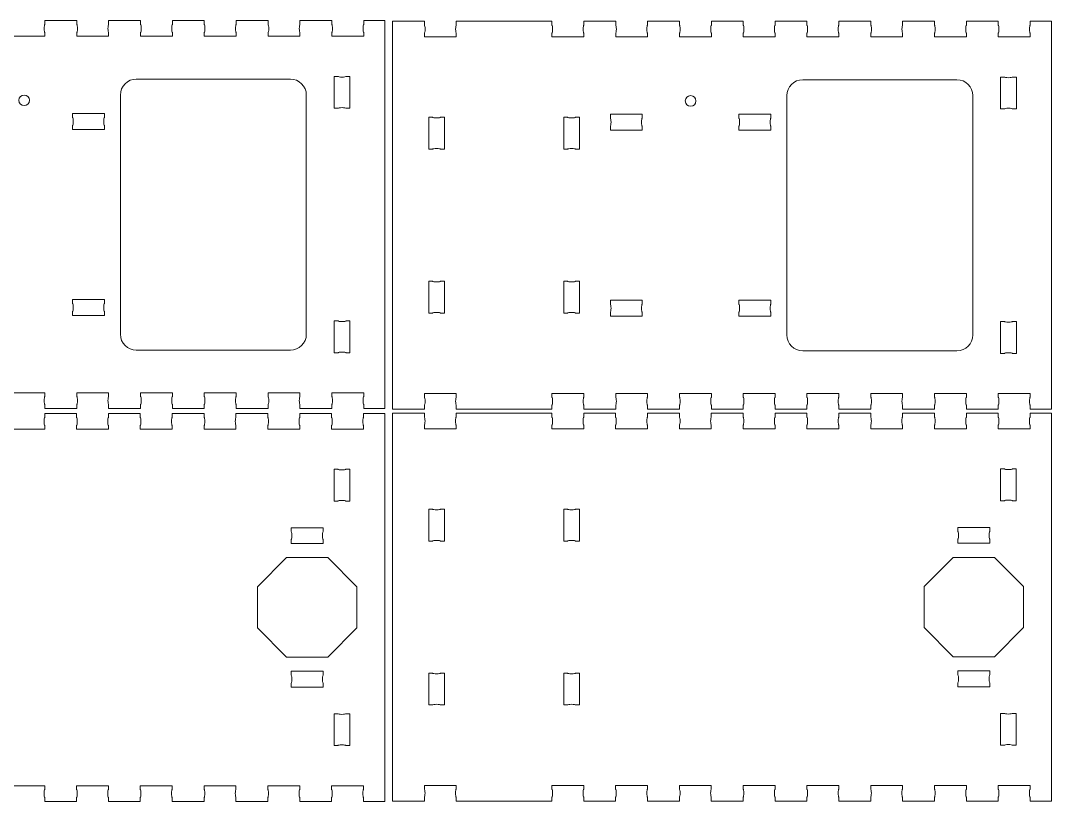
# Model space of a CAD drawing. Header units: millimetres. Extents: x 6 to 617, y 2 to 305.
# Drawn here: x 312.8 to 506.8, y 155.2 to 302.1 of the extents above; entities that cross this region are included whole.
import ezdxf

# ---------------------------------------------------------------- set-up
doc = ezdxf.new("R2010")
doc.units = ezdxf.units.MM
doc.header["$LTSCALE"] = 12.7
doc.linetypes.add('HIDDEN', pattern=[0.15, 0.1, -0.05])
doc.layers.add('Hidden', color=7, linetype='HIDDEN', lineweight=15)
doc.layers.add('Visible', color=1, linetype='Continuous', lineweight=13)

msp = doc.modelspace()

# ---------------------------------------------------------------- linework, layer by layer
at = {"layer": 'Hidden', "color": 5, "linetype": 'Continuous', "lineweight": 15}
for centre in [(313.47, 287.09), (438.89, 286.97)]:
    msp.add_circle(centre, 1, dxfattribs=at)
at = {"layer": 'Visible'}
for p, q in [((317.37, 301.34), (317.37, 302.09)), ((317.37, 302.09), (323.37, 302.09)), ((323.37, 301.34), (323.37, 302.09)), ((329.37, 301.34), (329.37, 302.09)), ((329.37, 302.09), (335.37, 302.09)), ((335.37, 301.34), (335.37, 302.09)), ((341.37, 301.34), (341.37, 302.09)), ((341.37, 302.09), (347.37, 302.09)), ((347.37, 301.34), (347.37, 302.09)), ((353.37, 301.34), (353.37, 302.09)), ((353.37, 302.09), (359.37, 302.09)), ((359.37, 301.34), (359.37, 302.09)), ((365.37, 301.34), (365.37, 302.09)), ((365.37, 302.09), (371.37, 302.09)), ((371.37, 301.34), (371.37, 302.09)), ((377.37, 301.34), (377.37, 302.09)), ((377.37, 302.09), (381.37, 302.09)), ((381.37, 229.09), (381.37, 302.09)), ((382.79, 301.97), (382.79, 228.97)), ((382.79, 301.97), (388.79, 301.97)), ((388.79, 301.22), (388.79, 301.97)), ((394.79, 301.22), (394.79, 301.97)), ((394.79, 301.97), (412.79, 301.97)), ((412.79, 301.22), (412.79, 301.97)), ((418.79, 301.22), (418.79, 301.97)), ((418.79, 301.97), (424.79, 301.97)), ((424.79, 301.22), (424.79, 301.97)), ((430.79, 301.22), (430.79, 301.97)), ((430.79, 301.97), (436.79, 301.97)), ((436.79, 301.22), (436.79, 301.97)), ((442.79, 301.22), (442.79, 301.97)), ((442.79, 301.97), (448.79, 301.97)), ((448.79, 301.22), (448.79, 301.97)), ((454.79, 301.22), (454.79, 301.97)), ((454.79, 301.97), (460.79, 301.97)), ((460.79, 301.22), (460.79, 301.97)), ((466.79, 301.22), (466.79, 301.97)), ((466.79, 301.97), (472.79, 301.97)), ((472.79, 301.22), (472.79, 301.97)), ((478.79, 301.22), (478.79, 301.97)), ((478.79, 301.97), (484.79, 301.97)), ((484.79, 301.22), (484.79, 301.97)), ((490.79, 301.22), (490.79, 301.97)), ((490.79, 301.97), (496.79, 301.97)), ((496.79, 301.22), (496.79, 301.97)), ((502.79, 301.22), (502.79, 301.97)), ((502.79, 301.97), (506.79, 301.97)), ((506.79, 228.97), (506.79, 301.97)), ((317.37, 299.14), (311.37, 299.14)), ((317.37, 299.14), (317.37, 299.84)), ((323.37, 299.14), (323.37, 299.84)), ((329.37, 299.14), (323.37, 299.14)), ((329.37, 299.14), (329.37, 299.84)), ((335.37, 299.14), (335.37, 299.84)), ((341.37, 299.14), (335.37, 299.14)), ((341.37, 299.14), (341.37, 299.84)), ((347.37, 299.14), (347.37, 299.84)), ((353.37, 299.14), (347.37, 299.14)), ((353.37, 299.14), (353.37, 299.84)), ((359.37, 299.14), (359.37, 299.84)), ((365.37, 299.14), (359.37, 299.14)), ((365.37, 299.14), (365.37, 299.84)), ((371.37, 299.14), (371.37, 299.84)), ((377.37, 299.14), (371.37, 299.14)), ((377.37, 299.14), (377.37, 299.84)), ((388.79, 299.02), (388.79, 299.72)), ((394.79, 299.02), (388.79, 299.02)), ((394.79, 299.02), (394.79, 299.72)), ((412.79, 299.02), (412.79, 299.72)), ((418.79, 299.02), (412.79, 299.02)), ((418.79, 299.02), (418.79, 299.72)), ((424.79, 299.02), (424.79, 299.72)), ((430.79, 299.02), (424.79, 299.02)), ((430.79, 299.02), (430.79, 299.72)), ((436.79, 299.02), (436.79, 299.72)), ((442.79, 299.02), (436.79, 299.02)), ((442.79, 299.02), (442.79, 299.72)), ((448.79, 299.02), (448.79, 299.72)), ((454.79, 299.02), (448.79, 299.02)), ((454.79, 299.02), (454.79, 299.72)), ((460.79, 299.02), (460.79, 299.72)), ((466.79, 299.02), (460.79, 299.02)), ((466.79, 299.02), (466.79, 299.72)), ((472.79, 299.02), (472.79, 299.72)), ((478.79, 299.02), (472.79, 299.02)), ((478.79, 299.02), (478.79, 299.72)), ((484.79, 299.02), (484.79, 299.72)), ((490.79, 299.02), (484.79, 299.02)), ((490.79, 299.02), (490.79, 299.72)), ((496.79, 299.02), (496.79, 299.72)), ((502.79, 299.02), (496.79, 299.02)), ((502.79, 299.02), (502.79, 299.72)), ((334.57, 291.09), (363.57, 291.09)), ((371.82, 285.59), (371.82, 291.59)), ((371.82, 291.59), (372.54, 291.59)), ((374.04, 291.59), (374.77, 291.59)), ((374.77, 285.59), (374.77, 291.59)), ((497.24, 285.47), (497.24, 291.47)), ((497.24, 291.47), (497.96, 291.47)), ((499.46, 291.47), (500.19, 291.47)), ((500.19, 285.47), (500.19, 291.47)), ((459.99, 290.97), (488.99, 290.97)), ((331.57, 288.09), (331.57, 243.09)), ((366.57, 288.09), (366.57, 243.09)), ((456.99, 287.97), (456.99, 242.97)), ((491.99, 287.97), (491.99, 242.97)), ((371.82, 285.59), (372.54, 285.59)), ((374.04, 285.59), (374.77, 285.59)), ((497.24, 285.47), (497.96, 285.47)), ((499.46, 285.47), (500.19, 285.47)), ((328.57, 284.59), (322.57, 284.59)), ((322.57, 284.59), (322.57, 283.84)), ((328.57, 284.59), (328.57, 283.84)), ((389.61, 283.89), (389.61, 277.89)), ((389.61, 283.89), (390.34, 283.89)), ((391.84, 283.89), (392.56, 283.89)), ((392.56, 283.89), (392.56, 277.89)), ((415.01, 283.89), (415.01, 277.89)), ((415.74, 283.89), (415.01, 283.89)), ((417.96, 283.89), (417.24, 283.89)), ((417.96, 283.89), (417.96, 277.89)), ((423.79, 284.47), (429.79, 284.47)), ((423.79, 284.47), (423.79, 283.72)), ((429.79, 284.47), (429.79, 283.72)), ((453.99, 284.47), (447.99, 284.47)), ((447.99, 284.47), (447.99, 283.72)), ((453.99, 284.47), (453.99, 283.72)), ((322.57, 282.34), (322.57, 281.59)), ((328.57, 281.59), (322.57, 281.59)), ((328.57, 282.34), (328.57, 281.59)), ((423.79, 282.22), (423.79, 281.47)), ((423.79, 281.47), (429.79, 281.47)), ((429.79, 282.22), (429.79, 281.47)), ((447.99, 282.22), (447.99, 281.47)), ((453.99, 281.47), (447.99, 281.47)), ((453.99, 282.22), (453.99, 281.47)), ((389.61, 277.89), (390.34, 277.89)), ((391.84, 277.89), (392.56, 277.89)), ((415.74, 277.89), (415.01, 277.89)), ((417.96, 277.89), (417.24, 277.89)), ((389.61, 253.05), (390.34, 253.05)), ((389.61, 247.05), (389.61, 253.05)), ((391.84, 253.05), (392.56, 253.05)), ((392.56, 247.05), (392.56, 253.05)), ((415.01, 247.05), (415.01, 253.05)), ((415.74, 253.05), (415.01, 253.05)), ((417.96, 253.05), (417.24, 253.05)), ((417.96, 247.05), (417.96, 253.05)), ((328.57, 249.59), (322.57, 249.59)), ((322.57, 248.84), (322.57, 249.59)), ((328.57, 248.84), (328.57, 249.59)), ((423.79, 249.47), (429.79, 249.47)), ((423.79, 248.72), (423.79, 249.47)), ((429.79, 248.72), (429.79, 249.47)), ((453.99, 249.47), (447.99, 249.47)), ((447.99, 248.72), (447.99, 249.47)), ((453.99, 248.72), (453.99, 249.47)), ((322.57, 246.59), (322.57, 247.34)), ((328.57, 246.59), (322.57, 246.59)), ((328.57, 246.59), (328.57, 247.34)), ((389.61, 247.05), (390.34, 247.05)), ((391.84, 247.05), (392.56, 247.05)), ((415.74, 247.05), (415.01, 247.05)), ((417.96, 247.05), (417.24, 247.05)), ((423.79, 246.47), (423.79, 247.22)), ((423.79, 246.47), (429.79, 246.47)), ((429.79, 246.47), (429.79, 247.22)), ((447.99, 246.47), (447.99, 247.22)), ((453.99, 246.47), (447.99, 246.47)), ((453.99, 246.47), (453.99, 247.22)), ((371.82, 245.59), (371.82, 239.59)), ((371.82, 245.59), (372.54, 245.59)), ((374.04, 245.59), (374.77, 245.59)), ((374.77, 245.59), (374.77, 239.59)), ((497.24, 245.47), (497.24, 239.47)), ((497.24, 245.47), (497.96, 245.47)), ((499.46, 245.47), (500.19, 245.47)), ((500.19, 245.47), (500.19, 239.47)), ((334.57, 240.09), (363.57, 240.09)), ((371.82, 239.59), (372.54, 239.59)), ((374.04, 239.59), (374.77, 239.59)), ((459.99, 239.97), (488.99, 239.97)), ((497.24, 239.47), (497.96, 239.47)), ((499.46, 239.47), (500.19, 239.47)), ((317.37, 232.04), (311.37, 232.04)), ((317.37, 232.04), (317.37, 231.34)), ((329.37, 232.04), (323.37, 232.04)), ((323.37, 232.04), (323.37, 231.34)), ((329.37, 232.04), (329.37, 231.34)), ((341.37, 232.04), (335.37, 232.04)), ((335.37, 232.04), (335.37, 231.34)), ((341.37, 232.04), (341.37, 231.34)), ((353.37, 232.04), (347.37, 232.04)), ((347.37, 232.04), (347.37, 231.34)), ((353.37, 232.04), (353.37, 231.34)), ((365.37, 232.04), (359.37, 232.04)), ((359.37, 232.04), (359.37, 231.34)), ((365.37, 232.04), (365.37, 231.34)), ((377.37, 232.04), (371.37, 232.04)), ((371.37, 232.04), (371.37, 231.34)), ((377.37, 232.04), (377.37, 231.34)), ((394.79, 231.92), (388.79, 231.92)), ((388.79, 231.92), (388.79, 231.22)), ((394.79, 231.92), (394.79, 231.22)), ((418.79, 231.92), (412.79, 231.92)), ((412.79, 231.92), (412.79, 231.22)), ((418.79, 231.92), (418.79, 231.22)), ((430.79, 231.92), (424.79, 231.92)), ((424.79, 231.92), (424.79, 231.22)), ((430.79, 231.92), (430.79, 231.22)), ((442.79, 231.92), (436.79, 231.92)), ((436.79, 231.92), (436.79, 231.22)), ((442.79, 231.92), (442.79, 231.22)), ((454.79, 231.92), (448.79, 231.92)), ((448.79, 231.92), (448.79, 231.22)), ((454.79, 231.92), (454.79, 231.22)), ((466.79, 231.92), (460.79, 231.92)), ((460.79, 231.92), (460.79, 231.22)), ((466.79, 231.92), (466.79, 231.22)), ((478.79, 231.92), (472.79, 231.92)), ((472.79, 231.92), (472.79, 231.22)), ((478.79, 231.92), (478.79, 231.22)), ((490.79, 231.92), (484.79, 231.92)), ((484.79, 231.92), (484.79, 231.22)), ((490.79, 231.92), (490.79, 231.22)), ((502.79, 231.92), (496.79, 231.92)), ((496.79, 231.92), (496.79, 231.22)), ((502.79, 231.92), (502.79, 231.22)), ((317.37, 229.84), (317.37, 229.09)), ((317.37, 229.09), (323.37, 229.09)), ((323.37, 229.84), (323.37, 229.09)), ((329.37, 229.84), (329.37, 229.09)), ((329.37, 229.09), (335.37, 229.09)), ((335.37, 229.84), (335.37, 229.09)), ((341.37, 229.84), (341.37, 229.09)), ((341.37, 229.09), (347.37, 229.09)), ((347.37, 229.84), (347.37, 229.09)), ((353.37, 229.84), (353.37, 229.09)), ((353.37, 229.09), (359.37, 229.09)), ((359.37, 229.84), (359.37, 229.09)), ((365.37, 229.84), (365.37, 229.09)), ((365.37, 229.09), (371.37, 229.09)), ((371.37, 229.84), (371.37, 229.09)), ((377.37, 229.84), (377.37, 229.09)), ((377.37, 229.09), (381.37, 229.09)), ((382.79, 228.97), (388.79, 228.97)), ((388.79, 229.72), (388.79, 228.97)), ((394.79, 229.72), (394.79, 228.97)), ((394.79, 228.97), (412.79, 228.97)), ((412.79, 229.72), (412.79, 228.97)), ((418.79, 229.72), (418.79, 228.97)), ((418.79, 228.97), (424.79, 228.97)), ((424.79, 229.72), (424.79, 228.97)), ((430.79, 229.72), (430.79, 228.97)), ((430.79, 228.97), (436.79, 228.97)), ((436.79, 229.72), (436.79, 228.97)), ((442.79, 229.72), (442.79, 228.97)), ((442.79, 228.97), (448.79, 228.97)), ((448.79, 229.72), (448.79, 228.97)), ((454.79, 229.72), (454.79, 228.97)), ((454.79, 228.97), (460.79, 228.97)), ((460.79, 229.72), (460.79, 228.97)), ((466.79, 229.72), (466.79, 228.97)), ((466.79, 228.97), (472.79, 228.97)), ((472.79, 229.72), (472.79, 228.97)), ((478.79, 229.72), (478.79, 228.97)), ((478.79, 228.97), (484.79, 228.97)), ((484.79, 229.72), (484.79, 228.97)), ((490.79, 229.72), (490.79, 228.97)), ((490.79, 228.97), (496.79, 228.97)), ((496.79, 229.72), (496.79, 228.97)), ((502.79, 229.72), (502.79, 228.97)), ((502.79, 228.97), (506.79, 228.97)), ((317.33, 227.43), (317.33, 228.18)), ((317.33, 228.18), (323.33, 228.18)), ((323.33, 227.43), (323.33, 228.18)), ((329.33, 227.43), (329.33, 228.18)), ((329.33, 228.18), (335.33, 228.18)), ((335.33, 227.43), (335.33, 228.18)), ((341.33, 227.43), (341.33, 228.18)), ((341.33, 228.18), (347.33, 228.18)), ((347.33, 227.43), (347.33, 228.18)), ((353.33, 227.43), (353.33, 228.18)), ((353.33, 228.18), (359.33, 228.18)), ((359.33, 227.43), (359.33, 228.18)), ((365.33, 227.43), (365.33, 228.18)), ((365.33, 228.18), (371.33, 228.18)), ((371.33, 227.43), (371.33, 228.18)), ((377.33, 227.43), (377.33, 228.18)), ((377.33, 228.18), (381.33, 228.18)), ((381.33, 155.18), (381.33, 228.18)), ((382.78, 228.24), (382.78, 155.24)), ((382.78, 228.24), (388.78, 228.24)), ((388.78, 227.49), (388.78, 228.24)), ((394.78, 227.49), (394.78, 228.24)), ((394.78, 228.24), (412.78, 228.24)), ((412.78, 227.49), (412.78, 228.24)), ((418.78, 227.49), (418.78, 228.24)), ((418.78, 228.24), (424.78, 228.24)), ((424.78, 227.49), (424.78, 228.24)), ((430.78, 227.49), (430.78, 228.24)), ((430.78, 228.24), (436.78, 228.24)), ((436.78, 227.49), (436.78, 228.24)), ((442.78, 227.49), (442.78, 228.24)), ((442.78, 228.24), (448.78, 228.24)), ((448.78, 227.49), (448.78, 228.24)), ((454.78, 227.49), (454.78, 228.24)), ((454.78, 228.24), (460.78, 228.24)), ((460.78, 227.49), (460.78, 228.24)), ((466.78, 227.49), (466.78, 228.24)), ((466.78, 228.24), (472.78, 228.24)), ((472.78, 227.49), (472.78, 228.24)), ((478.78, 227.49), (478.78, 228.24)), ((478.78, 228.24), (484.78, 228.24)), ((484.78, 227.49), (484.78, 228.24)), ((490.78, 227.49), (490.78, 228.24)), ((490.78, 228.24), (496.78, 228.24)), ((496.78, 227.49), (496.78, 228.24)), ((502.78, 227.49), (502.78, 228.24)), ((502.78, 228.24), (506.78, 228.24)), ((506.78, 155.24), (506.78, 228.24)), ((317.33, 225.23), (311.33, 225.23)), ((317.33, 225.23), (317.33, 225.93)), ((323.33, 225.23), (323.33, 225.93)), ((329.33, 225.23), (323.33, 225.23)), ((329.33, 225.23), (329.33, 225.93)), ((335.33, 225.23), (335.33, 225.93)), ((341.33, 225.23), (335.33, 225.23)), ((341.33, 225.23), (341.33, 225.93)), ((347.33, 225.23), (347.33, 225.93)), ((353.33, 225.23), (347.33, 225.23)), ((353.33, 225.23), (353.33, 225.93)), ((359.33, 225.23), (359.33, 225.93)), ((365.33, 225.23), (359.33, 225.23)), ((365.33, 225.23), (365.33, 225.93)), ((371.33, 225.23), (371.33, 225.93)), ((377.33, 225.23), (371.33, 225.23)), ((377.33, 225.23), (377.33, 225.93)), ((388.78, 225.29), (388.78, 225.99)), ((394.78, 225.29), (388.78, 225.29)), ((394.78, 225.29), (394.78, 225.99)), ((412.78, 225.29), (412.78, 225.99)), ((418.78, 225.29), (412.78, 225.29)), ((418.78, 225.29), (418.78, 225.99)), ((424.78, 225.29), (424.78, 225.99)), ((430.78, 225.29), (424.78, 225.29)), ((430.78, 225.29), (430.78, 225.99)), ((436.78, 225.29), (436.78, 225.99)), ((442.78, 225.29), (436.78, 225.29)), ((442.78, 225.29), (442.78, 225.99)), ((448.78, 225.29), (448.78, 225.99)), ((454.78, 225.29), (448.78, 225.29)), ((454.78, 225.29), (454.78, 225.99)), ((460.78, 225.29), (460.78, 225.99)), ((466.78, 225.29), (460.78, 225.29)), ((466.78, 225.29), (466.78, 225.99)), ((472.78, 225.29), (472.78, 225.99)), ((478.78, 225.29), (472.78, 225.29)), ((478.78, 225.29), (478.78, 225.99)), ((484.78, 225.29), (484.78, 225.99)), ((490.78, 225.29), (484.78, 225.29)), ((490.78, 225.29), (490.78, 225.99)), ((496.78, 225.29), (496.78, 225.99)), ((502.78, 225.29), (496.78, 225.29)), ((502.78, 225.29), (502.78, 225.99)), ((371.78, 211.68), (371.78, 217.68)), ((371.78, 217.68), (372.5, 217.68)), ((374, 217.68), (374.73, 217.68)), ((374.73, 211.68), (374.73, 217.68)), ((497.23, 211.74), (497.23, 217.74)), ((497.23, 217.74), (497.95, 217.74)), ((499.45, 217.74), (500.18, 217.74)), ((500.18, 211.74), (500.18, 217.74)), ((371.78, 211.68), (372.5, 211.68)), ((374, 211.68), (374.73, 211.68)), ((497.23, 211.74), (497.95, 211.74)), ((499.45, 211.74), (500.18, 211.74)), ((389.6, 210.16), (389.6, 204.16)), ((389.6, 210.16), (390.33, 210.16)), ((391.83, 210.16), (392.55, 210.16)), ((392.55, 210.16), (392.55, 204.16)), ((415, 210.16), (415, 204.16)), ((415.73, 210.16), (415, 210.16)), ((417.95, 210.16), (417.23, 210.16)), ((417.95, 210.16), (417.95, 204.16)), ((363.73, 206.68), (369.73, 206.68)), ((363.73, 205.93), (363.73, 206.68)), ((369.73, 205.93), (369.73, 206.68)), ((489.18, 206.74), (495.18, 206.74)), ((489.18, 205.99), (489.18, 206.74)), ((495.18, 205.99), (495.18, 206.74)), ((363.73, 203.68), (363.73, 204.43)), ((369.73, 203.68), (369.73, 204.43)), ((389.6, 204.16), (390.33, 204.16)), ((391.83, 204.16), (392.55, 204.16)), ((415.73, 204.16), (415, 204.16)), ((417.95, 204.16), (417.23, 204.16)), ((489.18, 203.74), (489.18, 204.49)), ((489.18, 203.74), (495.18, 203.74)), ((495.18, 203.74), (495.18, 204.49)), ((363.73, 203.68), (369.73, 203.68)), ((362.85, 201.04), (357.37, 195.56)), ((370.6, 201.04), (362.85, 201.04)), ((376.08, 195.56), (370.6, 201.04)), ((488.3, 201.1), (482.82, 195.62)), ((496.05, 201.1), (488.3, 201.1)), ((501.53, 195.62), (496.05, 201.1)), ((357.37, 195.56), (357.37, 187.81)), ((376.08, 187.81), (376.08, 195.56)), ((482.82, 195.62), (482.82, 187.87)), ((501.53, 187.87), (501.53, 195.62)), ((357.37, 187.81), (362.85, 182.33)), ((370.6, 182.33), (376.08, 187.81)), ((482.82, 187.87), (488.3, 182.39)), ((496.05, 182.39), (501.53, 187.87)), ((488.3, 182.39), (496.05, 182.39)), ((362.85, 182.33), (370.6, 182.33)), ((363.73, 179.68), (369.73, 179.68)), ((363.73, 179.68), (363.73, 178.93)), ((369.73, 179.68), (369.73, 178.93)), ((389.6, 179.32), (390.33, 179.32)), ((389.6, 173.32), (389.6, 179.32)), ((391.83, 179.32), (392.55, 179.32)), ((392.55, 173.32), (392.55, 179.32)), ((415, 173.32), (415, 179.32)), ((415.73, 179.32), (415, 179.32)), ((417.95, 179.32), (417.23, 179.32)), ((417.95, 173.32), (417.95, 179.32)), ((489.18, 179.74), (495.18, 179.74)), ((489.18, 179.74), (489.18, 178.99)), ((495.18, 179.74), (495.18, 178.99)), ((363.73, 177.43), (363.73, 176.68)), ((363.73, 176.68), (369.73, 176.68)), ((369.73, 177.43), (369.73, 176.68)), ((489.18, 177.49), (489.18, 176.74)), ((489.18, 176.74), (495.18, 176.74)), ((495.18, 177.49), (495.18, 176.74)), ((389.6, 173.32), (390.33, 173.32)), ((391.83, 173.32), (392.55, 173.32)), ((415.73, 173.32), (415, 173.32)), ((417.95, 173.32), (417.23, 173.32)), ((371.78, 171.68), (371.78, 165.68)), ((371.78, 171.68), (372.5, 171.68)), ((374, 171.68), (374.73, 171.68)), ((374.73, 171.68), (374.73, 165.68)), ((497.23, 171.74), (497.23, 165.74)), ((497.23, 171.74), (497.95, 171.74)), ((499.45, 171.74), (500.18, 171.74)), ((500.18, 171.74), (500.18, 165.74)), ((371.78, 165.68), (372.5, 165.68)), ((374, 165.68), (374.73, 165.68)), ((497.23, 165.74), (497.95, 165.74)), ((499.45, 165.74), (500.18, 165.74)), ((317.33, 158.13), (311.33, 158.13)), ((317.33, 158.13), (317.33, 157.43)), ((329.33, 158.13), (323.33, 158.13)), ((323.33, 158.13), (323.33, 157.43)), ((329.33, 158.13), (329.33, 157.43)), ((341.33, 158.13), (335.33, 158.13)), ((335.33, 158.13), (335.33, 157.43)), ((341.33, 158.13), (341.33, 157.43)), ((353.33, 158.13), (347.33, 158.13)), ((347.33, 158.13), (347.33, 157.43)), ((353.33, 158.13), (353.33, 157.43)), ((365.33, 158.13), (359.33, 158.13)), ((359.33, 158.13), (359.33, 157.43)), ((365.33, 158.13), (365.33, 157.43)), ((377.33, 158.13), (371.33, 158.13)), ((371.33, 158.13), (371.33, 157.43)), ((377.33, 158.13), (377.33, 157.43)), ((394.78, 158.19), (388.78, 158.19)), ((388.78, 158.19), (388.78, 157.49)), ((394.78, 158.19), (394.78, 157.49)), ((418.78, 158.19), (412.78, 158.19)), ((412.78, 158.19), (412.78, 157.49)), ((418.78, 158.19), (418.78, 157.49)), ((430.78, 158.19), (424.78, 158.19)), ((424.78, 158.19), (424.78, 157.49)), ((430.78, 158.19), (430.78, 157.49)), ((442.78, 158.19), (436.78, 158.19)), ((436.78, 158.19), (436.78, 157.49)), ((442.78, 158.19), (442.78, 157.49)), ((454.78, 158.19), (448.78, 158.19)), ((448.78, 158.19), (448.78, 157.49)), ((454.78, 158.19), (454.78, 157.49)), ((466.78, 158.19), (460.78, 158.19)), ((460.78, 158.19), (460.78, 157.49)), ((466.78, 158.19), (466.78, 157.49)), ((478.78, 158.19), (472.78, 158.19)), ((472.78, 158.19), (472.78, 157.49)), ((478.78, 158.19), (478.78, 157.49)), ((490.78, 158.19), (484.78, 158.19)), ((484.78, 158.19), (484.78, 157.49)), ((490.78, 158.19), (490.78, 157.49)), ((502.78, 158.19), (496.78, 158.19)), ((496.78, 158.19), (496.78, 157.49)), ((502.78, 158.19), (502.78, 157.49)), ((317.33, 155.93), (317.33, 155.18)), ((323.33, 155.93), (323.33, 155.18)), ((329.33, 155.93), (329.33, 155.18)), ((335.33, 155.93), (335.33, 155.18)), ((341.33, 155.93), (341.33, 155.18)), ((347.33, 155.93), (347.33, 155.18)), ((353.33, 155.93), (353.33, 155.18)), ((359.33, 155.93), (359.33, 155.18)), ((365.33, 155.93), (365.33, 155.18)), ((371.33, 155.93), (371.33, 155.18)), ((377.33, 155.93), (377.33, 155.18)), ((382.78, 155.24), (388.78, 155.24)), ((388.78, 155.99), (388.78, 155.24)), ((394.78, 155.99), (394.78, 155.24)), ((394.78, 155.24), (412.78, 155.24)), ((412.78, 155.99), (412.78, 155.24)), ((418.78, 155.99), (418.78, 155.24)), ((418.78, 155.24), (424.78, 155.24)), ((424.78, 155.99), (424.78, 155.24)), ((430.78, 155.99), (430.78, 155.24)), ((430.78, 155.24), (436.78, 155.24)), ((436.78, 155.99), (436.78, 155.24)), ((442.78, 155.99), (442.78, 155.24)), ((442.78, 155.24), (448.78, 155.24)), ((448.78, 155.99), (448.78, 155.24)), ((454.78, 155.99), (454.78, 155.24)), ((454.78, 155.24), (460.78, 155.24)), ((460.78, 155.99), (460.78, 155.24)), ((466.78, 155.99), (466.78, 155.24)), ((466.78, 155.24), (472.78, 155.24)), ((472.78, 155.99), (472.78, 155.24)), ((478.78, 155.99), (478.78, 155.24)), ((478.78, 155.24), (484.78, 155.24)), ((484.78, 155.99), (484.78, 155.24)), ((490.78, 155.99), (490.78, 155.24)), ((490.78, 155.24), (496.78, 155.24)), ((496.78, 155.99), (496.78, 155.24)), ((502.78, 155.99), (502.78, 155.24)), ((502.78, 155.24), (506.78, 155.24)), ((317.33, 155.18), (323.33, 155.18)), ((329.33, 155.18), (335.33, 155.18)), ((341.33, 155.18), (347.33, 155.18)), ((353.33, 155.18), (359.33, 155.18)), ((365.33, 155.18), (371.33, 155.18)), ((377.33, 155.18), (381.33, 155.18))]:
    msp.add_line(p, q, dxfattribs=at)
for centre, start, end in [((334.57, 288.09), 90, 180), ((363.57, 288.09), 0, 90), ((459.99, 287.97), 90, 180), ((488.99, 287.97), 0, 90), ((334.57, 243.09), 180, 270), ((363.57, 243.09), 270, 0), ((459.99, 242.97), 180, 270), ((488.99, 242.97), 270, 0)]:
    msp.add_arc(centre, 3, start, end, dxfattribs=at)
at = {"layer": 'Visible', "extrusion": (0, 0, -1)}
for centre, major_axis, start_param, end_param in [((317.37, 300.59), (0, 0.75), 3.141593, 6.283185), ((323.37, 300.59), (0, -0.75), 3.141593, 6.283185), ((329.37, 300.59), (0, 0.75), 3.141593, 6.283185), ((335.37, 300.59), (0, -0.75), 3.141593, 6.283185), ((341.37, 300.59), (0, 0.75), 3.141593, 6.283185), ((347.37, 300.59), (0, -0.75), 3.141593, 6.283185), ((353.37, 300.59), (0, 0.75), 3.141593, 6.283185), ((359.37, 300.59), (0, -0.75), 3.141593, 6.283185), ((365.37, 300.59), (0, 0.75), 3.141593, 6.283185), ((371.37, 300.59), (0, -0.75), 3.141593, 6.283185), ((377.37, 300.59), (0, 0.75), 3.141593, 6.283185), ((388.79, 300.47), (0, -0.75), 3.141593, 6.283185), ((394.79, 300.47), (0, 0.75), 3.141593, 6.283185), ((412.79, 300.47), (0, -0.75), 3.141593, 6.283185), ((418.79, 300.47), (0, 0.75), 3.141593, 6.283185), ((424.79, 300.47), (0, -0.75), 3.141593, 6.283185), ((430.79, 300.47), (0, 0.75), 3.141593, 6.283185), ((436.79, 300.47), (0, -0.75), 3.141593, 6.283185), ((442.79, 300.47), (0, 0.75), 3.141593, 6.283185), ((448.79, 300.47), (0, -0.75), 3.141593, 6.283185), ((454.79, 300.47), (0, 0.75), 3.141593, 6.283185), ((460.79, 300.47), (0, -0.75), 3.141593, 6.283185), ((466.79, 300.47), (0, 0.75), 3.141593, 6.283185), ((472.79, 300.47), (0, -0.75), 3.141593, 6.283185), ((478.79, 300.47), (0, 0.75), 3.141593, 6.283185), ((484.79, 300.47), (0, -0.75), 3.141593, 6.283185), ((490.79, 300.47), (0, 0.75), 3.141593, 6.283185), ((496.79, 300.47), (0, -0.75), 3.141593, 6.283185), ((502.79, 300.47), (0, 0.75), 3.141593, 6.283185), ((317.33, 226.68), (0, 0.75), 3.141593, 6.283185), ((323.33, 226.68), (0, -0.75), 3.141593, 6.283185), ((329.33, 226.68), (0, 0.75), 3.141593, 6.283185), ((335.33, 226.68), (0, -0.75), 3.141593, 6.283185), ((341.33, 226.68), (0, 0.75), 3.141593, 6.283185), ((347.33, 226.68), (0, -0.75), 3.141593, 6.283185), ((353.33, 226.68), (0, 0.75), 3.141593, 6.283185), ((359.33, 226.68), (0, -0.75), 3.141593, 6.283185), ((365.33, 226.68), (0, 0.75), 3.141593, 6.283185), ((371.33, 226.68), (0, -0.75), 3.141593, 6.283185), ((377.33, 226.68), (0, 0.75), 3.141593, 6.283185), ((388.78, 226.74), (0, -0.75), 3.141593, 6.283185), ((394.78, 226.74), (0, 0.75), 3.141593, 6.283185), ((412.78, 226.74), (0, -0.75), 3.141593, 6.283185), ((418.78, 226.74), (0, 0.75), 3.141593, 6.283185), ((424.78, 226.74), (0, -0.75), 3.141593, 6.283185), ((430.78, 226.74), (0, 0.75), 3.141593, 6.283185), ((436.78, 226.74), (0, -0.75), 3.141593, 6.283185), ((442.78, 226.74), (0, 0.75), 3.141593, 6.283185), ((448.78, 226.74), (0, -0.75), 3.141593, 6.283185), ((454.78, 226.74), (0, 0.75), 3.141593, 6.283185), ((460.78, 226.74), (0, -0.75), 3.141593, 6.283185), ((466.78, 226.74), (0, 0.75), 3.141593, 6.283185), ((472.78, 226.74), (0, -0.75), 3.141593, 6.283185), ((478.78, 226.74), (0, 0.75), 3.141593, 6.283185), ((484.78, 226.74), (0, -0.75), 3.141593, 6.283185), ((490.78, 226.74), (0, 0.75), 3.141593, 6.283185), ((496.78, 226.74), (0, -0.75), 3.141593, 6.283185), ((502.78, 226.74), (0, 0.75), 3.141593, 6.283185), ((363.73, 205.18), (0, 0.75), 0, 3.141593), ((369.73, 205.18), (0, -0.75), 0, 3.141593), ((489.18, 205.24), (0, 0.75), 0, 3.141593), ((495.18, 205.24), (0, -0.75), 0, 3.141593), ((363.73, 178.18), (0, 0.75), 0, 3.141593), ((369.73, 178.18), (0, -0.75), 0, 3.141593), ((489.18, 178.24), (0, 0.75), 0, 3.141593), ((495.18, 178.24), (0, -0.75), 0, 3.141593)]:
    msp.add_ellipse(centre, major_axis=major_axis, ratio=0.166667, start_param=start_param, end_param=end_param, dxfattribs=at)
at = {"layer": 'Visible'}
for centre, major_axis in [((373.29, 291.59), (0.75, 0)), ((498.71, 291.47), (0.75, 0)), ((373.29, 285.59), (-0.75, 0)), ((498.71, 285.47), (-0.75, 0)), ((322.57, 283.09), (0, 0.75)), ((328.57, 283.09), (0, -0.75)), ((391.09, 283.89), (0.75, 0)), ((416.49, 283.89), (0.75, 0)), ((423.79, 282.97), (0, 0.75)), ((429.79, 282.97), (0, -0.75)), ((447.99, 282.97), (0, 0.75)), ((453.99, 282.97), (0, -0.75)), ((391.09, 277.89), (-0.75, 0)), ((416.49, 277.89), (-0.75, 0)), ((391.09, 253.05), (0.75, 0)), ((416.49, 253.05), (0.75, 0)), ((322.57, 248.09), (0, 0.75)), ((328.57, 248.09), (0, -0.75)), ((423.79, 247.97), (0, 0.75)), ((429.79, 247.97), (0, -0.75)), ((447.99, 247.97), (0, 0.75)), ((453.99, 247.97), (0, -0.75)), ((391.09, 247.05), (-0.75, 0)), ((416.49, 247.05), (-0.75, 0)), ((373.29, 245.59), (0.75, 0)), ((498.71, 245.47), (0.75, 0)), ((373.29, 239.59), (-0.75, 0)), ((498.71, 239.47), (-0.75, 0)), ((317.37, 230.59), (0, -0.75)), ((323.37, 230.59), (0, 0.75)), ((329.37, 230.59), (0, -0.75)), ((335.37, 230.59), (0, 0.75)), ((341.37, 230.59), (0, -0.75)), ((347.37, 230.59), (0, 0.75)), ((353.37, 230.59), (0, -0.75)), ((359.37, 230.59), (0, 0.75)), ((365.37, 230.59), (0, -0.75)), ((371.37, 230.59), (0, 0.75)), ((377.37, 230.59), (0, -0.75)), ((388.79, 230.47), (0, 0.75)), ((394.79, 230.47), (0, -0.75)), ((412.79, 230.47), (0, 0.75)), ((418.79, 230.47), (0, -0.75)), ((424.79, 230.47), (0, 0.75)), ((430.79, 230.47), (0, -0.75)), ((436.79, 230.47), (0, 0.75)), ((442.79, 230.47), (0, -0.75)), ((448.79, 230.47), (0, 0.75)), ((454.79, 230.47), (0, -0.75)), ((460.79, 230.47), (0, 0.75)), ((466.79, 230.47), (0, -0.75)), ((472.79, 230.47), (0, 0.75)), ((478.79, 230.47), (0, -0.75)), ((484.79, 230.47), (0, 0.75)), ((490.79, 230.47), (0, -0.75)), ((496.79, 230.47), (0, 0.75)), ((502.79, 230.47), (0, -0.75)), ((373.25, 217.68), (0.75, 0)), ((498.7, 217.74), (0.75, 0)), ((373.25, 211.68), (-0.75, 0)), ((498.7, 211.74), (-0.75, 0)), ((391.08, 210.16), (0.75, 0)), ((416.48, 210.16), (0.75, 0)), ((391.08, 204.16), (-0.75, 0)), ((416.48, 204.16), (-0.75, 0)), ((391.08, 179.32), (0.75, 0)), ((416.48, 179.32), (0.75, 0)), ((391.08, 173.32), (-0.75, 0)), ((416.48, 173.32), (-0.75, 0)), ((373.25, 171.68), (0.75, 0)), ((498.7, 171.74), (0.75, 0)), ((373.25, 165.68), (-0.75, 0)), ((498.7, 165.74), (-0.75, 0)), ((317.33, 156.68), (0, -0.75)), ((323.33, 156.68), (0, 0.75)), ((329.33, 156.68), (0, -0.75)), ((335.33, 156.68), (0, 0.75)), ((341.33, 156.68), (0, -0.75)), ((347.33, 156.68), (0, 0.75)), ((353.33, 156.68), (0, -0.75)), ((359.33, 156.68), (0, 0.75)), ((365.33, 156.68), (0, -0.75)), ((371.33, 156.68), (0, 0.75)), ((377.33, 156.68), (0, -0.75)), ((388.78, 156.74), (0, 0.75)), ((394.78, 156.74), (0, -0.75)), ((412.78, 156.74), (0, 0.75)), ((418.78, 156.74), (0, -0.75)), ((424.78, 156.74), (0, 0.75)), ((430.78, 156.74), (0, -0.75)), ((436.78, 156.74), (0, 0.75)), ((442.78, 156.74), (0, -0.75)), ((448.78, 156.74), (0, 0.75)), ((454.78, 156.74), (0, -0.75)), ((460.78, 156.74), (0, 0.75)), ((466.78, 156.74), (0, -0.75)), ((472.78, 156.74), (0, 0.75)), ((478.78, 156.74), (0, -0.75)), ((484.78, 156.74), (0, 0.75)), ((490.78, 156.74), (0, -0.75)), ((496.78, 156.74), (0, 0.75)), ((502.78, 156.74), (0, -0.75))]:
    msp.add_ellipse(centre, major_axis=major_axis, ratio=0.166667, start_param=3.141593, end_param=6.283185, dxfattribs=at)

doc.saveas('drawing.dxf')
